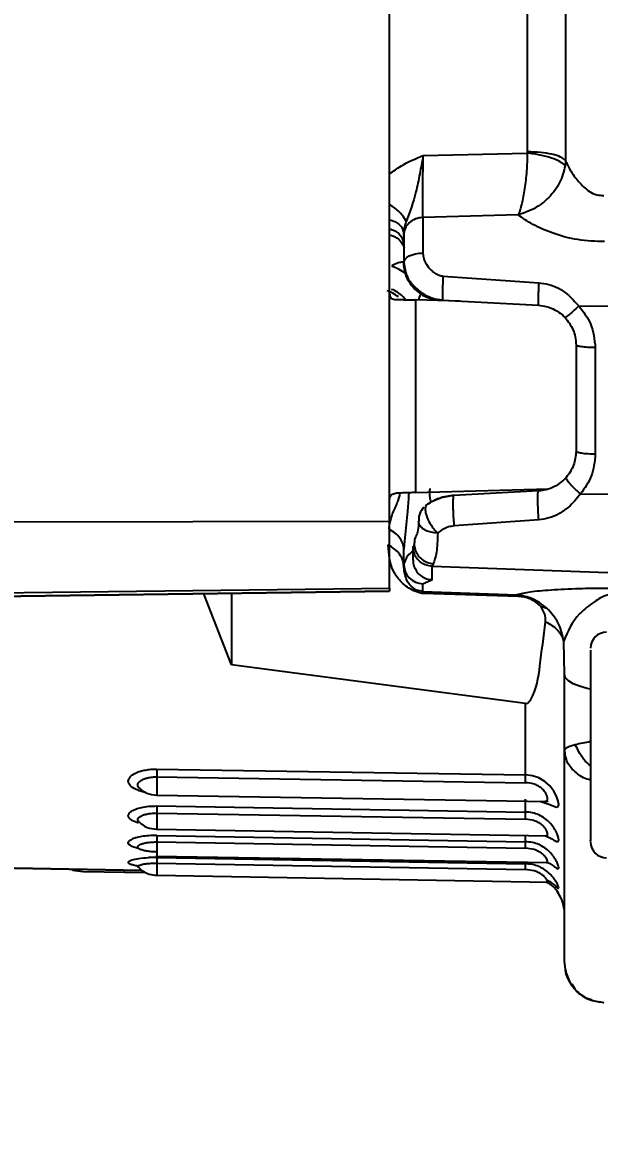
# Model space of a CAD drawing. Header units: millimetres. Extents: x 15 to 415, y 5 to 292.
# Drawn here: x 223.79 to 230, y 138.18 to 150.31 of the extents above; entities that cross this region are included whole.
import ezdxf

# ---------------------------------------------------------------- set-up
doc = ezdxf.new("R2010")
doc.units = ezdxf.units.MM
doc.styles.add('SLDTEXTSTYLE0', font='TXT', dxfattribs={"width": 0.75})
doc.dimstyles.new('SLDDIMSTYLE0', dxfattribs={"dimtxt": 3.5, "dimasz": 3.302, "dimexe": 0, "dimexo": 0.0625, "dimgap": 0.875, "dimtad": 1, "dimlfac": 3.5, "dimrnd": 1e-09, "dimzin": 12, "dimdsep": 46, "dimtxsty": 'SLDTEXTSTYLE0', "dimsah": 1, "dimcen": 0.09, "dimadec": 0, "dimazin": 3, "dimtfac": 1, "dimtofl": 0, "dimtmove": 0, "dimatfit": 3, "dimfxl": 0, "dimfrac": 2, "dimtolj": 1, "dimtzin": 12, "dimarcsym": 0})

# ---------------------------------------------------------------- blocks, each defined once
blk = doc.blocks.new('_D_7')
at = {"color": 7, "linetype": 'Continuous', "lineweight": 18}
for p, q in [((211.563, 172.946), (211.563, 106.82)), ((252.057, 125.011), (252.057, 106.82)), ((252.057, 107.82), (211.563, 107.82))]:
    blk.add_line(p, q, dxfattribs=at)
for points in [[(211.563, 107.82), (214.865, 107.312), (214.865, 108.328)], [(252.057, 107.82), (248.755, 108.328), (248.755, 107.312)]]:
    blk.add_solid(points, dxfattribs=at)
at = {"color": 7, "linetype": 'Continuous', "lineweight": 18, "insert": (225.917, 112.331), "char_height": 3.5, "attachment_point": 1, "style": 'SLDTEXTSTYLE0'}
blk.add_mtext('160', dxfattribs=at)

msp = doc.modelspace()

# ---------------------------------------------------------------- linework, layer by layer
at = {"color": 8, "linetype": 'Continuous', "lineweight": 25}
for p, q in [((229.2272, 148.9174), (229.2272, 152.3745)), ((229.6375, 152.3745), (229.6375, 148.8232)), ((225.0396, 141.6924), (224.9678, 141.7216)), ((229.207, 141.4926), (229.207, 141.5616)), ((225.0356, 141.4213), (224.9678, 141.4421)), ((222.371, 141.2347), (225.0745, 141.1879)), ((224.4423, 141.1737), (224.4423, 141.1766)), ((229.207, 141.2548), (229.207, 141.2717))]:
    msp.add_line(p, q, dxfattribs=at)
at = {"color": 7, "linetype": 'Continuous', "lineweight": 25}
for p, q in [((227.7424, 148.5722), (227.7424, 152.2317)), ((228.1048, 148.878), (229.2264, 148.9036)), ((229.2264, 148.9036), (229.2272, 148.9174)), ((227.7424, 144.9399), (227.7424, 148.5722)), ((229.1288, 148.2383), (228.1018, 148.2108)), ((228.1018, 148.2108), (228.1018, 147.8277)), ((227.895, 148.021), (227.895, 148.0437)), ((227.895, 147.7249), (227.9079, 147.6644)), ((227.895, 147.7168), (227.895, 147.7249)), ((227.895, 147.7165), (227.895, 147.7168)), ((228.3194, 147.5796), (229.3497, 147.5085)), ((228.0207, 147.3224), (228.0207, 145.2504)), ((228.4967, 147.3099), (228.0207, 147.3224)), ((228.2294, 147.3342), (228.3137, 147.3248)), ((228.2294, 147.3342), (228.3157, 147.3194)), ((228.3157, 147.3194), (229.346, 147.2654)), ((229.7797, 147.2578), (232.0215, 147.2487)), ((229.7521, 146.8374), (229.7521, 145.6953)), ((229.9589, 146.8103), (229.9589, 145.6623)), ((228.0207, 145.2504), (229.4535, 145.2891)), ((229.346, 145.2673), (228.4365, 145.2196)), ((229.7991, 145.236), (231.5727, 145.2259)), ((227.7424, 144.9399), (219.8509, 144.9233)), ((229.3497, 144.9572), (228.4403, 144.8916)), ((227.9035, 144.7259), (227.895, 144.6397)), ((228.0099, 144.7262), (227.9974, 144.6375)), ((227.895, 144.4814), (227.895, 144.6397)), ((227.9949, 144.6739), (227.9949, 144.5221)), ((227.9106, 144.5173), (227.895, 144.4814)), ((227.895, 144.4587), (227.895, 144.4814)), ((228.212, 144.4841), (228.2017, 144.4568)), ((228.2017, 144.4568), (231.0574, 144.3575)), ((228.2017, 144.3119), (228.2017, 144.4568)), ((221.0061, 144.1391), (227.7424, 144.2214)), ((227.7424, 144.2214), (227.7424, 144.1873)), ((227.9967, 144.1974), (228.0314, 144.2)), ((228.054, 144.1743), (227.9967, 144.1974)), ((228.1018, 144.1856), (228.0314, 144.2)), ((228.0541, 144.1743), (228.0314, 144.2)), ((228.1018, 144.1856), (228.1018, 144.268)), ((222.1508, 144.1146), (227.7431, 144.1873)), ((227.7424, 144.1873), (222.1644, 144.1149)), ((226.04, 143.3966), (225.743, 144.1613)), ((226.04, 144.1652), (226.04, 143.3966)), ((228.1018, 144.1856), (229.113, 144.1489)), ((228.1027, 144.1642), (228.1018, 144.1856)), ((229.1307, 144.1315), (228.1027, 144.1642)), ((229.113, 144.1489), (229.1307, 144.1315)), ((229.3676, 144.0276), (229.4361, 144.0067)), ((229.6281, 143.2914), (229.619, 143.6526)), ((229.207, 142.9798), (226.04, 143.3966)), ((229.6281, 142.4765), (229.6281, 143.2914)), ((229.207, 142.211), (229.207, 142.9798)), ((229.6281, 141.5282), (229.6281, 142.4765)), ((225.2378, 142.2738), (229.207, 142.211)), ((225.237, 142.1904), (229.2063, 142.1276)), ((225.2359, 141.9934), (229.4513, 141.9267)), ((229.207, 141.8121), (229.207, 141.9497)), ((225.237, 141.8004), (229.2063, 141.7353)), ((225.2378, 141.8772), (229.207, 141.8121)), ((225.2358, 141.6268), (229.451, 141.5576)), ((225.2378, 141.5595), (229.207, 141.4926)), ((225.237, 141.4899), (229.2063, 141.4229)), ((225.2378, 141.323), (225.1461, 141.3218)), ((225.2243, 141.3389), (229.451, 141.2676)), ((225.2357, 141.3423), (225.236, 141.3456)), ((225.2378, 141.323), (229.207, 141.2548)), ((222.371, 141.2302), (225.0797, 141.1833)), ((224.4423, 141.1737), (225.1165, 141.1619)), ((225.237, 141.2611), (229.2063, 141.1928)), ((229.4358, 141.2679), (229.4356, 141.268)), ((225.2355, 141.1313), (229.4513, 141.0589)), ((229.5978, 140.8692), (229.5472, 140.9611)), ((229.6281, 140.1933), (229.6283, 140.1835)), ((229.6283, 140.1835), (229.6347, 140.1186))]:
    msp.add_line(p, q, dxfattribs=at)
at = {"color": 7, "linetype": 'Continuous', "lineweight": 25, "flags": 128}
msp.add_lwpolyline([(227.895, 147.7249), (227.8989, 147.7445), (227.9106, 147.7634), (227.9296, 147.7809), (227.9551, 147.7964), (227.9864, 147.8092), (228.0221, 147.8189), (228.0611, 147.8252), (228.1018, 147.8277)], dxfattribs=at)
at = {"color": 8, "linetype": 'Continuous', "lineweight": 25, "flags": 128}
for points in [[(229.9031, 143.1358), (229.8718, 143.1423), (229.7885, 143.165), (229.7203, 143.1923), (229.6697, 143.2233), (229.6386, 143.2567), (229.6281, 143.2914)], [(229.3617, 141.9281), (229.4152, 141.9125), (229.4681, 141.8923), (229.5121, 141.874), (229.5413, 141.8652), (229.5587, 141.8702), (229.5643, 141.8921), (229.5587, 141.9304), (229.5413, 141.9812), (229.512, 142.0369), (229.4681, 142.0939), (229.4152, 142.141), (229.3496, 142.1792), (229.281, 142.2021), (229.207, 142.211), (229.207, 142.211)]]:
    msp.add_lwpolyline(points, dxfattribs=at)
at = {"color": 7, "linetype": 'Continuous', "lineweight": 25}
for centre, radius, start, end in [((228.1088, 144.4817), 0.2138, 180.10433, 268.11399), ((230.0797, 143.5771), 0.1714, 90, 180), ((252.7598, 141.8188), 27.5252, 179.22655, 179.38305), ((254.6234, 141.3903), 29.3892, 179.20043, 179.34006), ((257.7436, 141.0169), 32.51, 179.16639, 179.28538), ((230.0797, 141.4914), 0.1714, 180, 270), ((224.4523, 141.745), 0.5714, 257.43057, 269), ((264.3679, 140.6621), 39.1355, 179.12301, 179.2151)]:
    msp.add_arc(centre, radius, start, end, dxfattribs=at)
at = {"color": 8, "linetype": 'Continuous', "lineweight": 25}
for centre, radius, start, end in [((228.0664, 142.0496), 2.831, 178.6725, 181.13846), ((227.6574, 141.6691), 2.422, 178.58648, 181.00098), ((227.3615, 141.1459), 2.126, 178.59155, 180.39298)]:
    msp.add_arc(centre, radius, start, end, dxfattribs=at)
for points, knots in [([(227.7424, 148.6778), (227.784, 148.7083), (227.8953, 148.7899), (228.0241, 148.8441), (228.1048, 148.878)], [0, 0, 0, 0, 0.3742694, 1, 1, 1, 1]), ([(227.9213, 148.1668), (227.9103, 148.1881), (227.8881, 148.2306), (227.8192, 148.2989), (227.7614, 148.3392), (227.7424, 148.3524)], [0, 0, 0, 0, 0.4020612, 0.8041356, 1, 1, 1, 1]), ([(227.7424, 148.186), (227.7623, 148.1796), (227.8219, 148.1605), (227.8791, 148.1089), (227.8897, 148.0655), (227.895, 148.0437)], [0, 0, 0, 0, 0.2000384, 0.6000182, 1, 1, 1, 1]), ([(227.7424, 148.0893), (227.7623, 148.0822), (227.8219, 148.0608), (227.8792, 148.0032), (227.8897, 147.9546), (227.895, 147.9304)], [0, 0, 0, 0, 0.200271, 0.6001345, 1, 1, 1, 1]), ([(227.7424, 148.0212), (227.7504, 148.0196), (227.8017, 148.0088), (227.8665, 147.9616), (227.8889, 147.9086), (227.9002, 147.8821)], [0, 0, 0, 0, 0.0838685, 0.541943, 1, 1, 1, 1]), ([(227.8843, 147.7309), (227.8686, 147.7286), (227.8311, 147.7232), (227.7902, 147.7026), (227.7664, 147.6906)], [0, 0, 0, 0, 0.418782, 1, 1, 1, 1]), ([(227.9187, 147.6204), (227.9173, 147.6228), (227.9004, 147.6519), (227.8976, 147.6856), (227.895, 147.7165)], [0, 0, 0, 0, 0.0834565, 1, 1, 1, 1]), ([(227.928, 147.6017), (227.9246, 147.6038), (227.8755, 147.6343), (227.819, 147.6634), (227.7664, 147.6906)], [0, 0, 0, 0, 0.0694375, 1, 1, 1, 1]), ([(227.9079, 147.6644), (227.9113, 147.6431), (227.922, 147.575), (227.9859, 147.49), (228.0662, 147.4154), (228.1426, 147.3651), (228.2003, 147.3445), (228.2294, 147.3342)], [0, 0, 0, 0, 0.1420369, 0.4538746, 0.6280423, 0.8128091, 1, 1, 1, 1]), ([(227.9129, 147.3252), (227.9041, 147.3376), (227.8636, 147.3952), (227.8077, 147.4187), (227.7638, 147.4371)], [0, 0, 0, 0, 0.215914, 1, 1, 1, 1]), ([(228.0713, 147.3781), (228.071, 147.3765), (228.0679, 147.3605), (228.0599, 147.34), (228.0527, 147.3216)], [0, 0, 0, 0, 0.0982605, 1, 1, 1, 1]), ([(228.1185, 147.3719), (228.1169, 147.3707), (228.1074, 147.3631), (228.1044, 147.3687), (228.1019, 147.3734)], [0, 0, 0, 0, 0.1701321, 1, 1, 1, 1]), ([(228.1757, 145.2942), (228.1745, 145.2797), (228.172, 145.2506), (228.1745, 145.2011), (228.1806, 145.1643), (228.1883, 145.1461), (228.1891, 145.144)], [0, 0, 0, 0, 0.3198853, 0.640977, 0.9589517, 1, 1, 1, 1]), ([(227.949, 145.2482), (227.9485, 145.2302), (227.9465, 145.1577), (227.9283, 144.9787), (227.913, 144.8223), (227.9035, 144.7259)], [0, 0, 0, 0, 0.1121634, 0.452165, 1, 1, 1, 1]), ([(228.2611, 144.814), (228.2372, 144.8157), (228.1915, 144.819), (228.1314, 144.8406), (228.0863, 144.8711), (228.0587, 144.9069), (228.0566, 144.9318), (228.0556, 144.9427)], [0, 0, 0, 0, 0.2203755, 0.4209175, 0.6295722, 0.8369127, 1, 1, 1, 1]), ([(227.8844, 144.7015), (227.8754, 144.7214), (227.8574, 144.7612), (227.8065, 144.8149), (227.76, 144.8431), (227.7368, 144.8573)], [0, 0, 0, 0, 0.333111, 0.6665555, 1, 1, 1, 1]), ([(228.0118, 144.726), (228.0101, 144.7119), (228.006, 144.6778), (228.0202, 144.6234), (228.0504, 144.569), (228.0955, 144.5251), (228.1507, 144.494), (228.1916, 144.4874), (228.212, 144.4841)], [0, 0, 0, 0, 0.1239121, 0.2991261, 0.4743402, 0.6495571, 0.8247789, 1, 1, 1, 1]), ([(227.9949, 144.6205), (227.9914, 144.6176), (227.9682, 144.5984), (227.9234, 144.5571), (227.9141, 144.5279), (227.9106, 144.5173)], [0, 0, 0, 0, 0.1006548, 0.6712889, 1, 1, 1, 1]), ([(228.2017, 144.4568), (228.1812, 144.4592), (228.1403, 144.4641), (228.0846, 144.493), (228.0395, 144.5353), (228.0087, 144.5853), (228.0018, 144.6217), (227.9988, 144.6379)], [0, 0, 0, 0, 0.2081237, 0.4162474, 0.6243711, 0.8324948, 1, 1, 1, 1]), ([(227.9969, 144.5252), (227.9963, 144.5183), (227.9942, 144.491), (228.0086, 144.444), (228.039, 144.3904), (228.0847, 144.3481), (228.1402, 144.3192), (228.1812, 144.3143), (228.2017, 144.3119)], [0, 0, 0, 0, 0.0629449, 0.2503559, 0.437767, 0.625178, 0.812589, 1, 1, 1, 1]), ([(229.7428, 142.5397), (229.769, 142.5453), (229.8166, 142.5555), (229.8799, 142.5678), (229.9083, 142.5734)], [0, 0, 0, 0, 0.5518418, 1, 1, 1, 1]), ([(229.9083, 142.3087), (229.8894, 142.3243), (229.8136, 142.3872), (229.7732, 142.4742), (229.7428, 142.5397)], [0, 0, 0, 0, 0.2489004, 1, 1, 1, 1]), ([(229.9083, 142.158), (229.9013, 142.1591), (229.8401, 142.1686), (229.7451, 142.2332), (229.6468, 142.3426), (229.6343, 142.4319), (229.6281, 142.4765)], [0, 0, 0, 0, 0.0409782, 0.3606522, 0.6803261, 1, 1, 1, 1]), ([(225.113, 142.0251), (225.0946, 142.0291), (225.0575, 142.0373), (224.9963, 142.0603), (224.943, 142.0959), (224.9222, 142.1441), (224.9429, 142.1927), (224.9962, 142.2291), (225.058, 142.2521), (225.1134, 142.265), (225.1742, 142.2731), (225.2166, 142.2736), (225.2378, 142.2738)], [0, 0, 0, 0, 0.0734346, 0.1484602, 0.2909416, 0.423446, 0.5560496, 0.6984667, 0.7733937, 0.8484798, 0.9241677, 1, 1, 1, 1]), ([(225.0362, 142.0835), (225.0334, 142.0917), (225.029, 142.1048), (225.0347, 142.1205), (225.0439, 142.1352), (225.0556, 142.1443), (225.0645, 142.1512)], [0, 0, 0, 0, 0.3530703, 0.5618563, 0.668977, 1, 1, 1, 1]), ([(229.4146, 141.9279), (229.4202, 141.9278), (229.433, 141.9278), (229.4427, 141.936), (229.4465, 141.9523), (229.4429, 141.9764), (229.4313, 142.006), (229.411, 142.0381), (229.381, 142.0688), (229.3432, 142.0943), (229.2857, 142.1198), (229.2379, 142.1245), (229.2063, 142.1276)], [0, 0, 0, 0, 0.069062, 0.1601187, 0.2563682, 0.352079, 0.4427429, 0.5365554, 0.6279639, 0.7185854, 0.8137795, 1, 1, 1, 1]), ([(225.0457, 141.7049), (225.0415, 141.7088), (225.0312, 141.7181), (225.0298, 141.7335), (225.0353, 141.7455), (225.0457, 141.7572), (225.0556, 141.7633), (225.0645, 141.7689)], [0, 0, 0, 0, 0.1847267, 0.4492619, 0.6875088, 0.71777, 1, 1, 1, 1]), ([(229.4156, 141.5582), (229.4338, 141.5502), (229.4714, 141.5339), (229.5135, 141.5099), (229.5434, 141.4944), (229.5606, 141.4923), (229.5662, 141.5082), (229.5606, 141.542), (229.5434, 141.5892), (229.5136, 141.6438), (229.4708, 141.6978), (229.4156, 141.746), (229.3518, 141.7823), (229.2809, 141.8066), (229.2319, 141.8103), (229.207, 141.8121)], [0, 0, 0, 0, 0.07509212, 0.15479332, 0.2305293, 0.30692999, 0.38259132, 0.45824959, 0.534663, 0.61035824, 0.69009481, 0.76578819, 0.84581846, 0.92179675, 1, 1, 1, 1]), ([(229.4298, 141.558), (229.4342, 141.5589), (229.4433, 141.5607), (229.4463, 141.5737), (229.4429, 141.5941), (229.4312, 141.6205), (229.4111, 141.6497), (229.3818, 141.6781), (229.3448, 141.7023), (229.2871, 141.7275), (229.2386, 141.7322), (229.2063, 141.7353)], [0, 0, 0, 0, 0.09808302, 0.20179137, 0.30549093, 0.40359645, 0.50203748, 0.5980431, 0.69448879, 0.79570389, 1, 1, 1, 1]), ([(225.0414, 141.4212), (225.0389, 141.423), (225.0306, 141.429), (225.03, 141.4394), (225.0353, 141.4485), (225.0457, 141.4574), (225.0556, 141.462), (225.0645, 141.4662)], [0, 0, 0, 0, 0.1223057, 0.407095, 0.663583, 0.6961613, 1, 1, 1, 1]), ([(225.2361, 141.4224), (225.2359, 141.4024), (225.2355, 141.3624), (225.2354, 141.3375), (225.2356, 141.3413), (225.2357, 141.3423)], [0, 0, 0, 0, 0.427449, 0.8548979, 1, 1, 1, 1]), ([(229.4347, 141.2687), (229.4371, 141.2686), (229.4441, 141.2681), (229.4462, 141.2763), (229.443, 141.2926), (229.4312, 141.3157), (229.4111, 141.3421), (229.3818, 141.3684), (229.3448, 141.3913), (229.2871, 141.4153), (229.2386, 141.4199), (229.2063, 141.4229)], [0, 0, 0, 0, 0.058907, 0.1671201, 0.275324, 0.3776909, 0.4804078, 0.5805836, 0.6812185, 0.78683, 1, 1, 1, 1]), ([(229.4389, 141.2731), (229.4489, 141.2681), (229.4781, 141.2534), (229.5133, 141.2287), (229.5435, 141.2075), (229.5606, 141.1992), (229.5662, 141.2089), (229.5606, 141.2368), (229.5434, 141.2793), (229.5136, 141.3301), (229.4708, 141.3815), (229.4156, 141.428), (229.3518, 141.4633), (229.2809, 141.4871), (229.2319, 141.4907), (229.207, 141.4926)], [0, 0, 0, 0, 0.0431033, 0.125561, 0.2039164, 0.2829595, 0.3612377, 0.4395126, 0.5185689, 0.5968821, 0.6793764, 0.7576878, 0.8404859, 0.919092, 1, 1, 1, 1]), ([(225.0249, 141.2326), (225.02, 141.2332), (224.9943, 141.2368), (224.978, 141.2417), (224.9647, 141.2457)], [0, 0, 0, 0, 0.1916641, 1, 1, 1, 1]), ([(225.0345, 141.2193), (225.0326, 141.2221), (225.0291, 141.2275), (225.0354, 141.2336), (225.0457, 141.2396), (225.0556, 141.2427), (225.0645, 141.2455)], [0, 0, 0, 0, 0.3157172, 0.6119577, 0.6493255, 1, 1, 1, 1]), ([(229.4414, 141.059), (229.4432, 141.0599), (229.4468, 141.0615), (229.4428, 141.0745), (229.4313, 141.0938), (229.411, 141.1176), (229.381, 141.1421), (229.3432, 141.1635), (229.2857, 141.1857), (229.2379, 141.19), (229.2063, 141.1928)], [0, 0, 0, 0, 0.1145989, 0.2285565, 0.3365049, 0.4482023, 0.5570373, 0.6649353, 0.7782776, 1, 1, 1, 1]), ([(229.4416, 141.0804), (229.4507, 141.0753), (229.4789, 141.0594), (229.5133, 141.0313), (229.5435, 141.0045), (229.5606, 140.9901), (229.5662, 140.9934), (229.5606, 141.0153), (229.5434, 141.0527), (229.5136, 141.0993), (229.4708, 141.1478), (229.4156, 141.1922), (229.3518, 141.2263), (229.2809, 141.2494), (229.2319, 141.2529), (229.207, 141.2548)], [0, 0, 0, 0, 0.0393038, 0.1221413, 0.2007481, 0.2801158, 0.3587006, 0.4372915, 0.516652, 0.595337, 0.6781086, 0.7567153, 0.8398509, 0.91875, 1, 1, 1, 1])]:
    msp.add_open_spline(points, degree=3, knots=knots, dxfattribs=at)
at = {"color": 7, "linetype": 'Continuous', "lineweight": 25}
for points, knots in [([(228.1048, 148.878), (228.0927, 148.8118), (228.0687, 148.6801), (228.0191, 148.4294), (227.9595, 148.2694), (227.9213, 148.1668)], [0, 0, 0, 0, 0.2655221, 0.5288123, 1, 1, 1, 1]), ([(228.1018, 148.2108), (228.1015, 148.247), (228.101, 148.3192), (228.1014, 148.4898), (228.1026, 148.6839), (228.1041, 148.8133), (228.1048, 148.878)], [0, 0, 0, 0, 0.2500007, 0.5000152, 0.7500251, 1, 1, 1, 1]), ([(229.2264, 148.9036), (229.2246, 148.8385), (229.2211, 148.7092), (229.1985, 148.5154), (229.172, 148.376), (229.1528, 148.3068), (229.1435, 148.2776), (229.137, 148.2601), (229.1336, 148.246), (229.1289, 148.2384), (229.1288, 148.2383), (229.1288, 148.2383), (229.1288, 148.2383), (229.1288, 148.2383)], [0, 0, 0, 0, 0.2513148, 0.49874, 0.7484953, 0.8807124, 0.8933953, 0.9370739, 0.9991663, 0.9997807, 0.9999363, 0.9999929, 1, 1, 1, 1]), ([(229.6331, 148.7683), (229.6182, 148.7826), (229.5885, 148.811), (229.4913, 148.851), (229.3676, 148.8845), (229.2735, 148.8972), (229.2264, 148.9036)], [0, 0, 0, 0, 0.249997, 0.5, 0.750003, 1, 1, 1, 1]), ([(229.6375, 148.8232), (229.6371, 148.8141), (229.6364, 148.7958), (229.6342, 148.7775), (229.6331, 148.7683)], [0, 0, 0, 0, 0.5000833, 1, 1, 1, 1]), ([(229.6375, 148.8232), (229.6435, 148.8087), (229.6567, 148.7769), (229.7006, 148.6991), (229.7737, 148.5945), (229.8708, 148.5005), (229.9689, 148.4506), (230.0235, 148.4479), (230.0492, 148.4466)], [0, 0, 0, 0, 0.11489883, 0.25073062, 0.50117087, 0.75102985, 0.88288128, 1, 1, 1, 1]), ([(229.6331, 148.7683), (229.6179, 148.7059), (229.5878, 148.5819), (229.4648, 148.4218), (229.306, 148.2985), (229.1876, 148.2583), (229.1288, 148.2383)], [0, 0, 0, 0, 0.2553241, 0.5072133, 0.7548584, 1, 1, 1, 1]), ([(230.0592, 147.9503), (229.9614, 147.9538), (229.7698, 147.9605), (229.507, 148.0335), (229.2767, 148.1311), (229.177, 148.2033), (229.1288, 148.2383)], [0, 0, 0, 0, 0.2691926, 0.52767, 0.7711919, 1, 1, 1, 1]), ([(227.9213, 148.1668), (227.9148, 148.1471), (227.905, 148.1173), (227.8964, 148.075), (227.8955, 148.0542), (227.895, 148.0437)], [0, 0, 0, 0, 0.4940539, 0.7453916, 1, 1, 1, 1]), ([(227.895, 147.7165), (227.8981, 147.6848), (227.9044, 147.6195), (227.9266, 147.5528), (227.949, 147.5249), (227.9499, 147.5238)], [0, 0, 0, 0, 0.4756051, 0.9781369, 1, 1, 1, 1]), ([(227.895, 147.7165), (227.8979, 147.6833), (227.9038, 147.6162), (227.9472, 147.5207), (228.0119, 147.4346), (228.0717, 147.394), (228.1019, 147.3734)], [0, 0, 0, 0, 0.2409053, 0.4862905, 0.7403305, 1, 1, 1, 1]), ([(228.1018, 147.8277), (228.1039, 147.8077), (228.1083, 147.7664), (228.139, 147.7023), (228.1809, 147.6486), (228.2293, 147.6106), (228.273, 147.587), (228.3044, 147.582), (228.3194, 147.5796)], [0, 0, 0, 0, 0.1812973, 0.37541131, 0.60274631, 0.74449492, 0.8783319, 1, 1, 1, 1]), ([(228.3194, 147.5796), (228.3174, 147.5436), (228.3134, 147.4716), (228.3114, 147.3832), (228.3122, 147.3293), (228.3145, 147.3227), (228.3157, 147.3194)], [0, 0, 0, 0, 0.2795081, 0.5590141, 0.7795064, 1, 1, 1, 1]), ([(229.3497, 147.5085), (229.3489, 147.4933), (229.3472, 147.4629), (229.3452, 147.4178), (229.3438, 147.3755), (229.3429, 147.3379), (229.3427, 147.3067), (229.3432, 147.2834), (229.3442, 147.2683), (229.3454, 147.2664), (229.346, 147.2654)], [0, 0, 0, 0, 0.1250131, 0.2499947, 0.3749849, 0.5000001, 0.6250153, 0.7500054, 0.8749869, 1, 1, 1, 1]), ([(229.3497, 147.5085), (229.3858, 147.5036), (229.4965, 147.4887), (229.6525, 147.404), (229.7409, 147.3024), (229.7797, 147.2578)], [0, 0, 0, 0, 0.213003, 0.654217, 1, 1, 1, 1]), ([(227.8387, 147.3575), (227.8169, 147.3726), (227.778, 147.3996), (227.7368, 147.4144), (227.7187, 147.4209)], [0, 0, 0, 0, 0.5598367, 1, 1, 1, 1]), ([(227.7424, 147.3853), (227.7448, 147.3726), (227.7486, 147.3526), (227.7723, 147.3324), (227.7902, 147.3295), (227.7981, 147.3282)], [0, 0, 0, 0, 0.4992834, 0.7812533, 1, 1, 1, 1]), ([(228.1019, 147.3734), (228.1297, 147.3594), (228.1835, 147.3324), (228.2417, 147.3253), (228.2698, 147.3218)], [0, 0, 0, 0, 0.516789, 1, 1, 1, 1]), ([(227.7981, 147.3282), (227.8121, 147.3278), (227.84, 147.3271), (227.8947, 147.3257), (227.9554, 147.3241), (227.9988, 147.323), (228.0207, 147.3224)], [0, 0, 0, 0, 0.2509303, 0.4999655, 0.7479683, 1, 1, 1, 1]), ([(229.346, 147.2654), (229.3745, 147.2623), (229.4225, 147.2571), (229.4734, 147.2396), (229.4979, 147.229), (229.5051, 147.2256), (229.5331, 147.2124), (229.5787, 147.1855), (229.616, 147.1501), (229.6326, 147.1343)], [0, 0, 0, 0, 0.2657539, 0.4482529, 0.4990419, 0.5143058, 0.5228151, 0.7873454, 1, 1, 1, 1]), ([(229.7797, 147.2578), (229.7587, 147.2382), (229.7166, 147.1989), (229.6695, 147.1584), (229.6402, 147.1358), (229.6352, 147.1348), (229.6326, 147.1343)], [0, 0, 0, 0, 0.2796601, 0.5593425, 0.7796709, 1, 1, 1, 1]), ([(229.7797, 147.2578), (229.8286, 147.1958), (229.9324, 147.0644), (229.9498, 146.8981), (229.9589, 146.8103)], [0, 0, 0, 0, 0.4715455, 1, 1, 1, 1]), ([(229.6326, 147.1343), (229.6644, 147.0936), (229.7137, 147.0302), (229.7467, 146.9249), (229.7503, 146.8672), (229.7521, 146.8374)], [0, 0, 0, 0, 0.4671745, 0.7255513, 1, 1, 1, 1]), ([(229.7521, 145.6953), (229.7473, 145.6433), (229.7376, 145.5395), (229.6763, 145.4548), (229.6456, 145.4125)], [0, 0, 0, 0, 0.4998078, 1, 1, 1, 1]), ([(229.9589, 145.6623), (229.951, 145.5808), (229.9358, 145.4242), (229.8434, 145.297), (229.7991, 145.236)], [0, 0, 0, 0, 0.520596, 1, 1, 1, 1]), ([(229.6456, 145.4125), (229.6055, 145.3758), (229.5417, 145.3175), (229.4346, 145.2774), (229.374, 145.2705), (229.346, 145.2673)], [0, 0, 0, 0, 0.4765504, 0.758417, 1, 1, 1, 1]), ([(229.7991, 145.236), (229.788, 145.2457), (229.7657, 145.2652), (229.7341, 145.295), (229.7056, 145.3236), (229.6814, 145.3501), (229.6625, 145.3732), (229.6498, 145.3919), (229.6433, 145.4059), (229.6448, 145.4103), (229.6456, 145.4125)], [0, 0, 0, 0, 0.1250003, 0.2500006, 0.3750004, 0.5, 0.6249996, 0.7499994, 0.8749997, 1, 1, 1, 1]), ([(227.7368, 144.8572), (227.7452, 144.9098), (227.7606, 145.0059), (227.8246, 145.1259), (227.8468, 145.2014), (227.856, 145.2327)], [0, 0, 0, 0, 0.4149076, 0.7575616, 1, 1, 1, 1]), ([(227.7424, 145.1778), (227.745, 145.1919), (227.749, 145.2138), (227.7732, 145.2354), (227.7904, 145.239), (227.7981, 145.2406)], [0, 0, 0, 0, 0.4992447, 0.7768592, 1, 1, 1, 1]), ([(228.0207, 145.2504), (227.9989, 145.2498), (227.9556, 145.2485), (227.8949, 145.2461), (227.8401, 145.2434), (227.8122, 145.2415), (227.7981, 145.2406)], [0, 0, 0, 0, 0.2506742, 0.4999568, 0.7475531, 1, 1, 1, 1]), ([(228.4365, 145.2196), (228.3814, 145.2125), (228.278, 145.1992), (228.1906, 145.1484), (228.1498, 145.1247)], [0, 0, 0, 0, 0.533169, 1, 1, 1, 1]), ([(228.1498, 145.1247), (228.1931, 145.1496), (228.2816, 145.2004), (228.3841, 145.2131), (228.4365, 145.2196)], [0, 0, 0, 0, 0.4889892, 1, 1, 1, 1]), ([(228.4403, 144.8916), (228.4387, 144.9085), (228.4356, 144.9421), (228.432, 144.9993), (228.4295, 145.0563), (228.4282, 145.1099), (228.4283, 145.1562), (228.4298, 145.1916), (228.4325, 145.215), (228.4352, 145.2181), (228.4365, 145.2196)], [0, 0, 0, 0, 0.1250011, 0.2500026, 0.3750019, 0.5, 0.6249981, 0.7499974, 0.8749989, 1, 1, 1, 1]), ([(229.3497, 144.9572), (229.3472, 144.992), (229.342, 145.0618), (229.3387, 145.1698), (229.3398, 145.2505), (229.3439, 145.2617), (229.346, 145.2673)], [0, 0, 0, 0, 0.250002, 0.5, 0.749998, 1, 1, 1, 1]), ([(229.7991, 145.236), (229.7582, 145.1847), (229.6912, 145.1006), (229.5706, 145.0198), (229.4627, 144.9726), (229.3866, 144.9622), (229.3497, 144.9572)], [0, 0, 0, 0, 0.3575966, 0.58566, 0.7995478, 1, 1, 1, 1]), ([(228.1111, 145.0916), (228.095, 145.0697), (228.0709, 145.0369), (228.0554, 144.9839), (228.0563, 144.9566), (228.0568, 144.9427)], [0, 0, 0, 0, 0.4970828, 0.7452277, 1, 1, 1, 1]), ([(228.1277, 145.0763), (228.1277, 145.0763), (228.1277, 145.0763), (228.1277, 145.0762), (228.1277, 145.0762), (228.1277, 145.076), (228.1276, 145.0752), (228.1275, 145.072), (228.1274, 145.0587), (228.1305, 145.0325), (228.138, 145.0061), (228.143, 144.9921), (228.143, 144.9921), (228.143, 144.9921), (228.1431, 144.9919), (228.1435, 144.9907), (228.1461, 144.9838), (228.1573, 144.9555), (228.181, 144.9108), (228.2196, 144.856), (228.2464, 144.8289), (228.2611, 144.814)], [0, 0, 0, 0, 0.0000171, 0.000057, 0.0002052, 0.0007751, 0.0030089, 0.0118527, 0.0470409, 0.1871631, 0.3357335, 0.3357632, 0.3357955, 0.3358602, 0.33599, 0.3381388, 0.348089, 0.4095525, 0.6354255, 0.8005421, 1, 1, 1, 1]), ([(228.0543, 144.943), (228.054, 144.9068), (228.0533, 144.834), (228.0351, 144.7998), (228.026, 144.7826)], [0, 0, 0, 0, 0.497393, 1, 1, 1, 1]), ([(228.2611, 144.814), (228.2585, 144.7382), (228.2534, 144.5861), (228.2258, 144.5182), (228.212, 144.4841)], [0, 0, 0, 0, 0.498754, 1, 1, 1, 1]), ([(228.4403, 144.8916), (228.4186, 144.8885), (228.3746, 144.8822), (228.3127, 144.8541), (228.2788, 144.8278), (228.2611, 144.814)], [0, 0, 0, 0, 0.3142237, 0.6407519, 1, 1, 1, 1]), ([(227.895, 144.4587), (227.8928, 144.4806), (227.8885, 144.5245), (227.8537, 144.5867), (227.8012, 144.6431), (227.7518, 144.6721), (227.7271, 144.6866)], [0, 0, 0, 0, 0.2499995, 0.4999997, 0.7499998, 1, 1, 1, 1]), ([(227.9967, 144.1974), (227.9751, 144.2084), (227.9287, 144.2321), (227.8529, 144.2986), (227.7459, 144.4434), (227.7347, 144.5881), (227.7271, 144.6865)], [0, 0, 0, 0, 0.10345728, 0.22241519, 0.47122585, 1, 1, 1, 1]), ([(227.895, 144.6397), (227.8949, 144.6608), (227.8948, 144.6819), (227.8845, 144.7015), (227.8844, 144.7015)], [0, 0, 0, 0, 0.9990008, 1, 1, 1, 1]), ([(228.028, 144.7825), (228.0216, 144.7699), (228.0124, 144.752), (228.0119, 144.7319), (228.0118, 144.726)], [0, 0, 0, 0, 0.7059844, 1, 1, 1, 1]), ([(228.0314, 144.2), (228.0055, 144.2193), (227.9527, 144.2585), (227.9086, 144.3447), (227.9004, 144.4134), (227.895, 144.4587)], [0, 0, 0, 0, 0.2468509, 0.5029842, 1, 1, 1, 1]), ([(228.1018, 144.268), (228.1197, 144.2752), (228.1554, 144.2898), (228.1863, 144.3045), (228.2017, 144.3119)], [0, 0, 0, 0, 0.4988145, 1, 1, 1, 1]), ([(230.1697, 144.2143), (230.1372, 144.2152), (229.9983, 144.2189), (229.751, 144.2147), (229.4741, 144.2015), (229.2372, 144.1793), (229.1544, 144.1591), (229.113, 144.1489)], [0, 0, 0, 0, 0.0587579, 0.2508644, 0.4996411, 0.7494971, 1, 1, 1, 1]), ([(228.1027, 144.1642), (228.0944, 144.1649), (228.0774, 144.1663), (228.062, 144.1715), (228.054, 144.1743)], [0, 0, 0, 0, 0.4837596, 1, 1, 1, 1]), ([(229.4361, 144.0067), (229.3866, 144.0446), (229.2878, 144.1201), (229.1712, 144.1393), (229.113, 144.1489)], [0, 0, 0, 0, 0.5006744, 1, 1, 1, 1]), ([(229.3676, 144.0276), (229.352, 144.043), (229.3212, 144.0736), (229.2589, 144.1054), (229.1946, 144.1261), (229.1518, 144.1297), (229.1307, 144.1315)], [0, 0, 0, 0, 0.2830881, 0.5604468, 0.783469, 1, 1, 1, 1]), ([(230.1697, 144.1589), (230.1633, 144.1587), (230.1502, 144.1583), (230.1256, 144.1551), (230.0403, 144.135), (229.9318, 144.0655), (229.7231, 143.9065), (229.6608, 143.7545), (229.619, 143.6526)], [0, 0, 0, 0, 0.0136304, 0.0276151, 0.0565565, 0.2394129, 0.4900516, 1, 1, 1, 1]), ([(229.4209, 143.8598), (229.4215, 143.8875), (229.4228, 143.945), (229.3865, 143.9994), (229.3676, 144.0276)], [0, 0, 0, 0, 0.4819783, 1, 1, 1, 1]), ([(229.619, 143.6526), (229.6044, 143.7191), (229.5747, 143.854), (229.4828, 143.9553), (229.4361, 144.0067)], [0, 0, 0, 0, 0.4924688, 1, 1, 1, 1]), ([(229.207, 142.9798), (229.2082, 142.9797), (229.2106, 142.9795), (229.2155, 142.9797), (229.2218, 142.9811), (229.2289, 142.9843), (229.2472, 142.9967), (229.3265, 143.1224), (229.3655, 143.4014), (229.4015, 143.6991), (229.4209, 143.8598)], [0, 0, 0, 0, 0.002312, 0.0046259, 0.0096084, 0.0155776, 0.0228986, 0.0684762, 0.4973207, 1, 1, 1, 1]), ([(229.9083, 143.5537), (229.9083, 143.5125), (229.9083, 143.4491), (229.9083, 143.2708), (229.9083, 143.1041), (229.9083, 142.9123), (229.9083, 142.6484), (229.9083, 142.3095), (229.9083, 141.9973), (229.9083, 141.7866), (229.9083, 141.6513), (229.9083, 141.5569), (229.9083, 141.4943), (229.9083, 141.5048), (229.9083, 141.5096)], [0, 0, 0, 0, 0.1283812, 0.1974911, 0.2680675, 0.338644, 0.4077538, 0.536135, 0.6645163, 0.7336261, 0.8042026, 0.874779, 0.9438889, 1, 1, 1, 1]), ([(229.6281, 142.4765), (229.6332, 142.4886), (229.6435, 142.5129), (229.7097, 142.5307), (229.7428, 142.5397)], [0, 0, 0, 0, 0.5003856, 1, 1, 1, 1]), ([(225.2378, 142.2738), (225.2378, 142.262), (225.2377, 142.2409), (225.2372, 142.2058), (225.237, 142.1904)], [0, 0, 0, 0, 0.5592271, 1, 1, 1, 1]), ([(225.0645, 142.1512), (225.0758, 142.1576), (225.0959, 142.1691), (225.1391, 142.1816), (225.1856, 142.1894), (225.2207, 142.1901), (225.237, 142.1904)], [0, 0, 0, 0, 0.2731824, 0.4872143, 0.7611482, 1, 1, 1, 1]), ([(229.2063, 142.1276), (229.2064, 142.1364), (229.2066, 142.1539), (229.2068, 142.177), (229.207, 142.1969), (229.207, 142.2063), (229.207, 142.211)], [0, 0, 0, 0, 0.2499999, 0.5, 0.7500001, 1, 1, 1, 1]), ([(225.0618, 142.0582), (225.058, 142.0605), (225.0452, 142.068), (225.0399, 142.0771), (225.0362, 142.0835)], [0, 0, 0, 0, 0.29581605, 1, 1, 1, 1]), ([(225.0541, 142.0663), (225.0592, 142.0607), (225.0794, 142.0382), (225.1399, 142.0072), (225.1976, 141.9986), (225.2329, 141.9934)], [0, 0, 0, 0, 0.11517524, 0.45888657, 1, 1, 1, 1]), ([(224.9678, 141.7216), (224.9569, 141.7294), (224.9349, 141.7452), (224.9263, 141.7715), (224.9334, 141.7981), (224.9543, 141.8142), (224.9647, 141.8223)], [0, 0, 0, 0, 0.249484, 0.5008411, 0.7519526, 1, 1, 1, 1]), ([(224.9647, 141.8223), (224.9787, 141.8301), (225.0068, 141.8458), (225.0497, 141.8567), (225.0711, 141.8621)], [0, 0, 0, 0, 0.5002, 1, 1, 1, 1]), ([(225.0645, 141.7689), (225.076, 141.7742), (225.0966, 141.7836), (225.1401, 141.7938), (225.1865, 141.7999), (225.221, 141.8003), (225.237, 141.8004)], [0, 0, 0, 0, 0.277309, 0.4961586, 0.7654624, 1, 1, 1, 1]), ([(225.0711, 141.8621), (225.097, 141.8668), (225.1489, 141.8764), (225.2081, 141.877), (225.2378, 141.8772)], [0, 0, 0, 0, 0.4966784, 1, 1, 1, 1]), ([(225.2378, 141.8772), (225.2378, 141.8733), (225.2378, 141.8653), (225.2376, 141.8473), (225.2374, 141.8258), (225.2372, 141.8089), (225.237, 141.8004)], [0, 0, 0, 0, 0.2499999, 0.5, 0.7500001, 1, 1, 1, 1]), ([(229.2063, 141.7353), (229.2065, 141.754), (229.2069, 141.7873), (229.207, 141.8045), (229.207, 141.8121)], [0, 0, 0, 0, 0.5592269, 1, 1, 1, 1]), ([(225.0469, 141.7076), (225.0555, 141.6981), (225.0794, 141.6716), (225.1433, 141.6392), (225.1998, 141.6314), (225.2337, 141.6268)], [0, 0, 0, 0, 0.1831085, 0.510517, 1, 1, 1, 1]), ([(225.0711, 141.5485), (225.0497, 141.5444), (225.0068, 141.5362), (224.9787, 141.5242), (224.9647, 141.5183)], [0, 0, 0, 0, 0.4997753, 1, 1, 1, 1]), ([(225.2378, 141.5595), (225.2081, 141.5594), (225.1489, 141.5593), (225.097, 141.5521), (225.0711, 141.5485)], [0, 0, 0, 0, 0.502679, 1, 1, 1, 1]), ([(225.2378, 141.5595), (225.2378, 141.5563), (225.2378, 141.5499), (225.2376, 141.5339), (225.2374, 141.514), (225.2372, 141.4979), (225.237, 141.4899)], [0, 0, 0, 0, 0.2499999, 0.5, 0.7500001, 1, 1, 1, 1]), ([(224.9678, 141.4421), (224.9569, 141.448), (224.9349, 141.4599), (224.9263, 141.4798), (224.9334, 141.4999), (224.9543, 141.5122), (224.9647, 141.5183)], [0, 0, 0, 0, 0.249484, 0.5008411, 0.7519526, 1, 1, 1, 1]), ([(225.0349, 141.4265), (225.0347, 141.4264), (225.0342, 141.4263), (225.0364, 141.4241), (225.0377, 141.4228)], [0, 0, 0, 0, 0.43407563, 1, 1, 1, 1]), ([(225.237, 141.3819), (225.2175, 141.3826), (225.1781, 141.384), (225.125, 141.3909), (225.0813, 141.4006), (225.0524, 141.4111), (225.0442, 141.4186), (225.0414, 141.4212)], [0, 0, 0, 0, 0.22196988, 0.44631473, 0.65577392, 0.88094482, 1, 1, 1, 1]), ([(225.0645, 141.4662), (225.076, 141.4702), (225.0966, 141.4774), (225.1401, 141.4851), (225.1865, 141.4897), (225.221, 141.4898), (225.237, 141.4899)], [0, 0, 0, 0, 0.277309, 0.4961586, 0.7654624, 1, 1, 1, 1]), ([(229.2063, 141.4229), (229.2065, 141.4406), (229.2069, 141.4722), (229.207, 141.4863), (229.207, 141.4926)], [0, 0, 0, 0, 0.5592269, 1, 1, 1, 1]), ([(224.9647, 141.2457), (224.9543, 141.2496), (224.9334, 141.2576), (224.9263, 141.2709), (224.9349, 141.2845), (224.9569, 141.2927), (224.9678, 141.2968)], [0, 0, 0, 0, 0.2479957, 0.4991448, 0.7504646, 1, 1, 1, 1]), ([(224.9678, 141.2968), (224.9902, 141.3026), (225.0357, 141.3142), (225.109, 141.3193), (225.1461, 141.3218)], [0, 0, 0, 0, 0.4925932, 1, 1, 1, 1]), ([(225.2378, 141.323), (225.2378, 141.3163), (225.2377, 141.3042), (225.2372, 141.2743), (225.237, 141.2611)], [0, 0, 0, 0, 0.5592271, 1, 1, 1, 1]), ([(225.025, 141.23), (225.0247, 141.2298), (225.0237, 141.2294), (225.0266, 141.2268), (225.0316, 141.2217), (225.0338, 141.2195)], [0, 0, 0, 0, 0.2442398, 0.6717357, 1, 1, 1, 1]), ([(225.0362, 141.2218), (225.0533, 141.2046), (225.087, 141.1708), (225.157, 141.1397), (225.2076, 141.1343), (225.2348, 141.1313)], [0, 0, 0, 0, 0.32168696, 0.6351145, 1, 1, 1, 1]), ([(225.0645, 141.2455), (225.0758, 141.2482), (225.0959, 141.253), (225.139, 141.2582), (225.1857, 141.2611), (225.2207, 141.2611), (225.237, 141.2611)], [0, 0, 0, 0, 0.2715702, 0.4872797, 0.7615284, 1, 1, 1, 1]), ([(229.2063, 141.1928), (229.2064, 141.2004), (229.2066, 141.2156), (229.2068, 141.2336), (229.207, 141.2475), (229.207, 141.2523), (229.207, 141.2548)], [0, 0, 0, 0, 0.2499999, 0.5, 0.7500001, 1, 1, 1, 1]), ([(229.5978, 140.8692), (229.5823, 140.9008), (229.5535, 140.9598), (229.4932, 141.0267), (229.4487, 141.0491), (229.4286, 141.0592)], [0, 0, 0, 0, 0.3880787, 0.7234938, 1, 1, 1, 1]), ([(229.6273, 140.733), (229.6247, 140.7567), (229.6194, 140.8048), (229.6051, 140.8475), (229.5978, 140.8692)], [0, 0, 0, 0, 0.493405, 1, 1, 1, 1]), ([(229.6347, 140.1186), (229.6502, 140.0657), (229.6779, 139.971), (229.7784, 139.8581), (229.9021, 139.7813), (230.0011, 139.7697), (230.0492, 139.7641)], [0, 0, 0, 0, 0.2781272, 0.4971643, 0.7557434, 1, 1, 1, 1]), ([(229.9209, 139.7912), (229.911, 139.7929), (229.873, 139.7995), (229.8147, 139.8376), (229.7352, 139.9011), (229.6767, 139.9883), (229.6434, 140.0644), (229.6395, 140.1019), (229.6387, 140.1094)], [0, 0, 0, 0, 0.0665028, 0.2565807, 0.4532498, 0.7472267, 0.9498179, 1, 1, 1, 1]), ([(229.6587, 140.0505), (229.6594, 140.044), (229.6611, 140.0282), (229.6711, 140.0157), (229.677, 140.0084)], [0, 0, 0, 0, 0.4132256, 1, 1, 1, 1]), ([(229.7049, 139.9648), (229.7187, 139.9405), (229.7601, 139.8675), (229.8834, 139.7867), (229.9934, 139.771), (230.0482, 139.7631)], [0, 0, 0, 0, 0.2009726, 0.6027651, 1, 1, 1, 1])]:
    msp.add_open_spline(points, degree=3, knots=knots, dxfattribs=at)
for points in [[(229.6375, 148.8232), (229.623, 148.836), (229.5939, 148.8614), (229.4961, 148.8917), (229.3707, 148.9127), (229.275, 148.9159), (229.2272, 148.9174)], [(228.1018, 148.2108), (228.0745, 148.2073), (228.0198, 148.2001), (227.9517, 148.1559), (227.9042, 148.094), (227.8981, 148.0454), (227.895, 148.021)], [(227.895, 148.021), (227.895, 147.9828), (227.895, 147.9065), (227.895, 147.7854), (227.895, 147.7249)], [(229.9589, 146.8103), (229.9316, 146.8108), (229.877, 146.8118), (229.8088, 146.8181), (229.7614, 146.827), (229.7552, 146.8339), (229.7521, 146.8374)], [(229.9589, 145.6623), (229.9316, 145.663), (229.877, 145.6642), (229.8088, 145.6719), (229.7614, 145.6826), (229.7552, 145.691), (229.7521, 145.6953)], [(228.1498, 145.1247), (228.1439, 145.1193), (228.1321, 145.1084), (228.1291, 145.087), (228.1277, 145.0763)], [(227.7424, 144.2214), (227.7424, 144.2342), (227.7424, 144.2596), (227.7424, 144.4213), (227.7424, 144.6521), (227.7424, 144.8439), (227.7424, 144.9399)], [(229.4209, 143.8598), (229.4451, 143.8475), (229.4936, 143.8228), (229.5511, 143.7727), (229.5958, 143.7158), (229.6112, 143.6737), (229.619, 143.6526)], [(229.6281, 140.1933), (229.6281, 140.3332), (229.6281, 140.6131), (229.6281, 141.2231), (229.6281, 141.5282)]]:
    msp.add_open_spline(points, degree=3, dxfattribs=at)

# ---------------------------------------------------------------- dimensions: what is measured, and where the dimension line sits
at = {"color": 7, "linetype": 'Continuous', "lineweight": 18}
dim = msp.add_linear_dim(base=(211.5632, 107.8196), p1=(252.0567, 126.0115), p2=(211.5632, 173.9459), text='160', dimstyle='SLDDIMSTYLE0', dxfattribs=at)
dim.commit()
dim.dimension.update_dxf_attribs({"geometry": '_D_7', "text_midpoint": (229.7964, 107.8196), "dimtype": 160})

doc.saveas('drawing.dxf')
